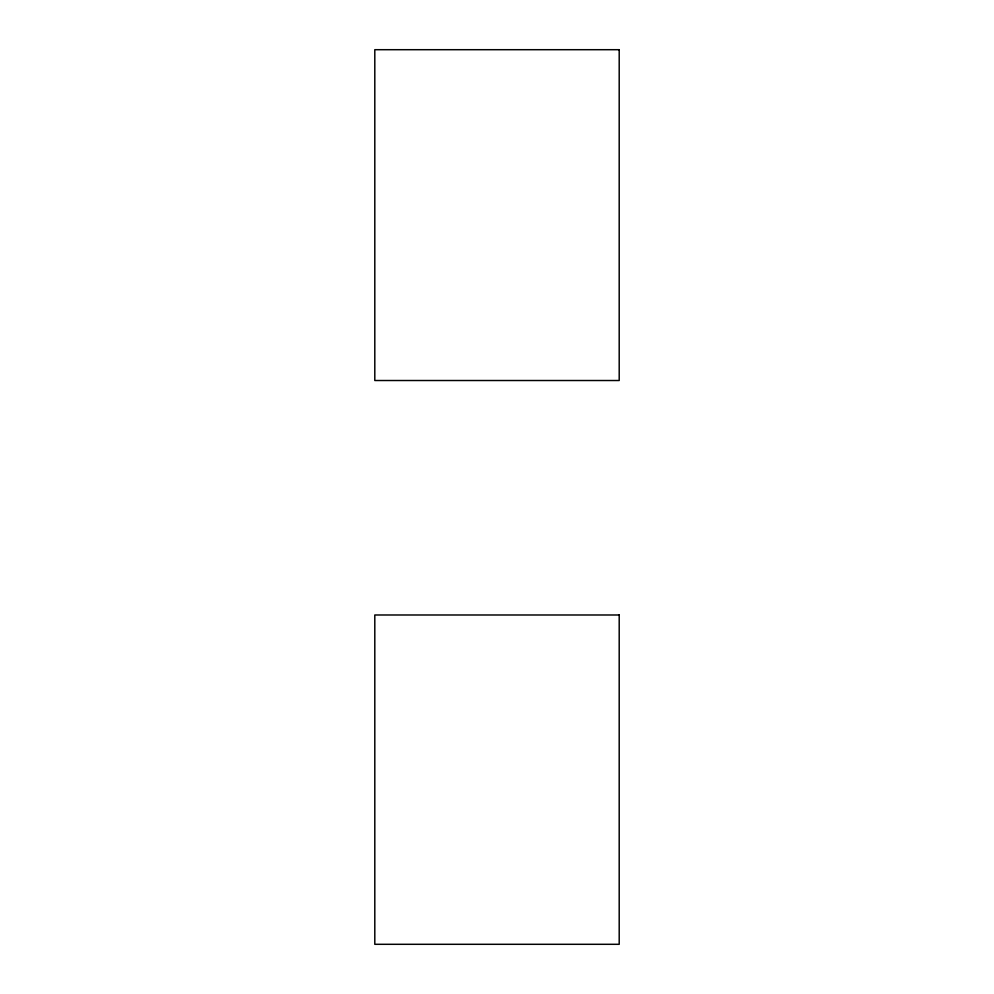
<?xml version="1.0" encoding="UTF-8"?>
<svg xmlns="http://www.w3.org/2000/svg" width="994" height="994" viewBox="0 0 994 994"><rect width="100%" height="100%" fill="white"/><g stroke="black" fill="none" stroke-linecap="round" stroke-linejoin="round"><path stroke-width="1.49" d="M619.2 49.7L374.8 49.7L374.8 380.516L619.2 380.516L619.2 49.7M619.2 614.988L374.8 614.988L374.8 944.3L619.2 944.3L619.2 614.988"/></g></svg>
